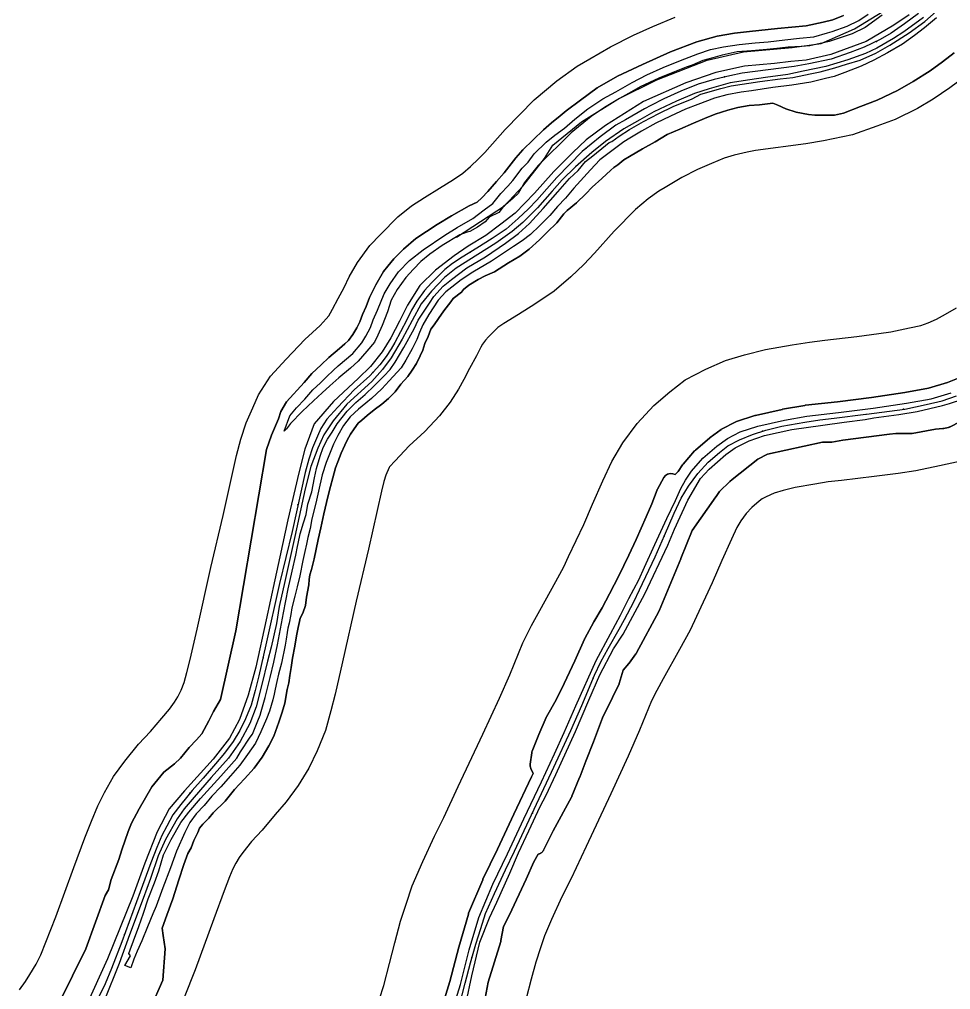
# Model space of a CAD drawing. Header units: inches. Extents: x 91426 to 118597, y 433843 to 446922.
# Drawn here: x 106140 to 106734, y 444724 to 445343 of the extents above; entities that cross this region are included whole.
import ezdxf

# ---------------------------------------------------------------- set-up
doc = ezdxf.new("R2010")
doc.units = ezdxf.units.IN
doc.header["$MEASUREMENT"] = 0
for name, color, linetype, true_color in [('As_waterkering_PWK', 7, 'Continuous', 0x8b0648), ('Beschermingszone_PWK', 7, 'Continuous', 0xde06d3), ('Kernzone_PWK', 7, 'Continuous', 0x33065f), ('Kruinlijnen_PWK', 7, 'Continuous', 0xda0676), ('Kunstwerken_PWK', 7, 'Continuous', 0x2f0602), ('Leggerbermen_PWK', 7, 'Continuous', 0xd60719), ('Referentiepunten_PWK', 7, 'Continuous', 0x7e0730)]:
    doc.layers.add(name, color=color, linetype=linetype, true_color=true_color)

msp = doc.modelspace()

# ---------------------------------------------------------------- linework, layer by layer
at = {"layer": 'As_waterkering_PWK'}
for points in [[(106713.4458, 445346.4096), (106704.45, 445339.795), (106695.851, 445333.9741), (106688.9718, 445329.8731), (106678.6531, 445324.846), (106669.7895, 445321.5387), (106657.7509, 445317.3053), (106643.3311, 445314.2626), (106634.0707, 445312.6751), (106600.8654, 445308.4418), (106593.0602, 445306.722), (106583.006, 445304.3407), (106572.9518, 445301.4303), (106561.707, 445296.8001), (106550.9913, 445292.0376), (106542.6096, 445287.7576)], [(106542.6096, 445287.7576), (106538.5559, 445285.6876), (106526.5173, 445278.6761), (106520.4319, 445275.1042), (106510.3777, 445267.8281), (106498.8683, 445258.3031), (106482.7287, 445241.7666), (106469.8964, 445227.3468), (106464.6047, 445221.7906), (106457.9901, 445215.5728), (106450.4495, 445208.9582), (106441.4536, 445202.8728), (106431.7963, 445196.7874), (106422.4036, 445190.9665), (106416.1859, 445186.9978), (106411.2911, 445183.1613), (106402.8244, 445174.5623), (106398.4587, 445169.7998), (106393.4316, 445162.9206), (106390.1244, 445157.2321), (106387.0816, 445151.0144), (106382.9806, 445143.4737), (106379.4087, 445136.5946), (106377.1597, 445132.4935), (106373.9847, 445127.5987), (106369.8837, 445122.307), (106363.4014, 445115.4278), (106353.6118, 445106.432), (106343.0284, 445095.3195), (106336.017, 445087.6465), (106332.1805, 445081.6934), (106330.0638, 445076.9309), (106326.8888, 445069.5225), (106324.5076, 445062.1142), (106322.2586, 445053.7798), (106313.9242, 445016.0766), (106305.9867, 444982.8713), (106297.2554, 444943.8452), (106292.7575, 444924.0014), (106290.3762, 444914.6087), (106287.7304, 444905.216), (106284.2908, 444896.617), (106280.5866, 444889.0763), (106276.3533, 444882.0649), (106270.9293, 444874.7888), (106265.1085, 444867.9096), (106257.3033, 444858.7815), (106250.1595, 444850.9763), (106242.8834, 444841.9804), (106237.9886, 444835.3658), (106234.0199, 444828.2221), (106230.8449, 444822.1366), (106227.6699, 444814.4637), (106223.8334, 444804.6741), (106217.0865, 444786.2855), (106205.3125, 444754.2709), (106198.6979, 444737.4698), (106194.7292, 444727.6802), (106190.2312, 444718.552)], [(106679.7475, 445090.816), (106680.0995, 445090.8592), (106694.9162, 445092.7113), (106704.5735, 445094.1665), (106718.1996, 445097.0769), (106728.5184, 445099.3259), (106737.6465, 445102.5009)], [(106522.4519, 444953.7712), (106525.9794, 444960.0225), (106531.9325, 444971.135), (106535.5044, 444978.8079), (106545.4263, 444999.8423), (106551.3795, 445013.4684), (106557.5972, 445027.7559), (106562.0951, 445037.281), (106566.593, 445044.9539), (106572.5462, 445053.0237), (106579.2931, 445060.2998), (106586.4368, 445066.3852), (106591.8608, 445070.6185), (106599.1368, 445074.455), (106607.6035, 445078.0269), (106616.0702, 445080.6727), (106626.2567, 445083.3185), (106640.8088, 445085.8321), (106650.4661, 445087.2873), (106659.5943, 445088.3456), (106679.7475, 445090.816)], [(106420.5427, 444713.0334), (106424.3792, 444728.1147), (106427.6865, 444740.947), (106430.9938, 444752.9856), (106434.3011, 444762.9075), (106437.3438, 444772.4325), (106442.9001, 444785.1325), (106449.9115, 444800.2138), (106455.7324, 444812.1201), (106465.1251, 444832.0962), (106480.8679, 444865.6983), (106491.7158, 444889.2463), (106498.7273, 444905.1213), (106506.6648, 444924.4359), (106510.8981, 444933.0349), (106515.5283, 444941.5016), (106522.4519, 444953.7712)]]:
    msp.add_lwpolyline(points, dxfattribs=at)
at = {"layer": 'Beschermingszone_PWK'}
for points in [[(106665.4453, 445345.2049), (106658.6854, 445342.3781), (106652.6646, 445340.9036), (106641.6473, 445338.5976), (106623.4993, 445336.9003), (106605.4917, 445334.9143), (106596.0786, 445333.9729), (106584.9192, 445332.0441), (106572.007, 445328.3354), (106555.2878, 445321.8633), (106537.3994, 445313.9871), (106521.4076, 445306.4616), (106508.4389, 445298.9534), (106497.7326, 445291.2286), (106488.7027, 445284.3551), (106484.9635, 445281.1501), (106479.2663, 445276.6453), (106474.1711, 445272.2386), (106461.132, 445259.4683), (106456.5272, 445254.445), (106449.071, 445244.7253), (106444.3004, 445239.1811), (106438.6829, 445232.9104), (106434.9048, 445228.8804), (106431.8825, 445226.1819), (106426.9335, 445223.7677), (106415.6519, 445217.3211), (106406.5177, 445211.948), (106392.895, 445202.9571), (106384.9958, 445196.028), (106378.8855, 445190.0565), (106374.9789, 445185.3128), (106372.2154, 445181.8221), (106367.3253, 445173.4392), (106363.2735, 445165.3354), (106361.2634, 445159.573), (106358.9094, 445154.4729), (106357.0965, 445149.6813), (106355.1848, 445145.9775), (106352.6218, 445141.7057), (106349.8146, 445137.963), (106347.5282, 445135.6764), (106344.2476, 445132.7744), (106337.4384, 445127.0334), (106332.5638, 445122.4295), (106326.5987, 445116.7355), (106321.5687, 445111.1618), (106310.4164, 445098.6495), (106306.6438, 445092.519), (106305.3544, 445087.9344), (106300.8786, 445077.56), (106297.5709, 445068.4223), (106277.9888, 444952.8023), (106268.189, 444908.9821), (106263.8788, 444901.2238), (106260.8064, 444895.346), (106256.4743, 444887.0532), (106252.9954, 444883.2264), (106248.2634, 444878.3591), (106242.7543, 444871.5384), (106238.9376, 444867.841), (106232.2253, 444862.6355), (106224.4605, 444853.1452), (106216.4086, 444839.0885), (106211.6093, 444830.0384), (106209.4948, 444824.6817), (106205.337, 444813.1469), (106203.3623, 444806.9597), (106198.5594, 444794.152), (106196.7932, 444787.5917), (106194.782, 444783.8207), (106182.3173, 444749.8743), (106165.3864, 444715.3663)], [(106140.0541, 444723.8625), (106143.9927, 444729.0871), (106146.748, 444733.5875), (106150.7107, 444740.1572), (106153.6405, 444746.103), (106156.9093, 444754.1661), (106163.2541, 444770.2816), (106174.8462, 444801.802), (106181.7565, 444820.6359), (106185.927, 444831.2778), (106190.0264, 444841.1846), (106194.3964, 444849.5604), (106200.0738, 444859.7797), (106207.2865, 444869.5267), (106216.036, 444880.3443), (106223.5953, 444888.6034), (106230.8313, 444897.0659), (106235.6803, 444902.7966), (106238.964, 444907.2015), (106241.0562, 444910.6667), (106243.1456, 444914.9201), (106245.0629, 444919.7135), (106246.9015, 444926.2406), (106248.9971, 444934.5062), (106253.3548, 444953.7315), (106262.1437, 444993.0154), (106270.0679, 445026.1649), (106278.5428, 445064.5037), (106281.3396, 445074.8683), (106284.6945, 445085.3057), (106288.8205, 445094.933), (106292.4712, 445103.1471), (106300.2428, 445115.2065), (106310.1221, 445126.0178), (106322.0596, 445138.5522), (106331.7612, 445147.4672), (106335.6446, 445151.5884), (106337.2592, 445153.6717), (106338.5022, 445155.588), (106339.7067, 445157.7844), (106343.2424, 445164.5939), (106347.0874, 445171.6637), (106350.4123, 445178.4581), (106355.7111, 445187.5722), (106363.5995, 445198.3667), (106370.1953, 445205.5621), (106381.2549, 445216.7945), (106390.1394, 445223.7581), (106398.4445, 445229.0592), (106407.9485, 445234.949), (106416.845, 445240.555), (106422.8971, 445244.6491), (106427.7333, 445248.8914), (106432.8769, 445253.7263), (106436.7856, 445257.8305), (106449.8011, 445272.4562), (106468.3351, 445291.4459), (106482.8124, 445303.4271), (106495.795, 445312.8224), (106503.8039, 445317.5233), (106516.9831, 445325.1991), (106531.6067, 445332.6664), (106543.9986, 445338.174), (106558.0846, 445343.9741)], [(106223.5817, 444712.1452), (106231.5856, 444729.8334), (106232.9956, 444750.0014), (106231.6799, 444758.3765), (106230.998, 444763.1804), (106234.1286, 444771.4127), (106237.8792, 444781.8606), (106241.7393, 444793.973), (106244.8843, 444803.6702), (106247.4592, 444810.7819), (106249.5866, 444814.2388), (106251.2479, 444818.9459), (106253.8475, 444824.1451), (106254.9724, 444826.9575), (106256.9825, 444829.47), (106260.7701, 444833.2577), (106263.6517, 444836.6632), (106271.238, 444843.9834), (106277.2968, 444851.5232), (106283.5347, 444858.4108), (106289.8098, 444865.2316), (106294.8612, 444872.2474), (106299.1705, 444879.3371), (106302.3061, 444885.6081), (106305.4849, 444894.4534), (106307.4976, 444900.894), (106309.3259, 444906.6603), (106310.7005, 444915.2043), (106311.7471, 444919.6527), (106312.5742, 444924.2016), (106313.3779, 444929.2917), (106314.2933, 444935.1763), (106315.7466, 444942.971), (106316.8092, 444949.6129), (106317.7109, 444954.7649), (106318.5808, 444958.7416), (106319.1826, 444960.8478), (106320.8405, 444963.9262), (106322.4403, 444968.8854), (106323.1494, 444974.1331), (106324.5168, 444982.0943), (106324.786, 444985.459), (106325.2264, 444988.4315), (106326.3431, 444991.7817), (106327.9972, 444998.5363), (106330.6583, 445011.0428), (106332.2492, 445018.4672), (106334.0885, 445027.401), (106336.7043, 445038.2565), (106338.4117, 445044.8234), (106339.8517, 445050.3218), (106341.6523, 445056.6239), (106343.0046, 445060.5578), (106345.3046, 445065.9243), (106347.6267, 445071.2138), (106349.144, 445074.2483), (106351.1272, 445078.0907), (106353.4188, 445081.5885), (106356.0397, 445085.121), (106358.3792, 445087.1262), (106361.7541, 445089.9819), (106366.2696, 445093.5944), (106371.0785, 445097.201), (106375.485, 445100.8969), (106379.5805, 445105.1386), (106383.3027, 445110.0571), (106387.8276, 445114.8563), (106390.4105, 445119.0176), (106393.2367, 445123.1158), (106395.532, 445128.1365), (106397.2115, 445131.7756), (106398.6605, 445135.859), (106400.7733, 445140.3487), (106402.4623, 445145.0536), (106404.5907, 445147.9662), (106407.2976, 445151.8914), (106410.6269, 445156.8853), (106415.2382, 445162.5504), (106416.6372, 445164.5951), (106421.8712, 445168.6802), (106423.2458, 445170.3298), (106426.5568, 445173.0889), (106432.6606, 445176.7014), (106436.9733, 445179.1658), (106442.93, 445181.6026), (106451.9575, 445187.4842), (106459.1282, 445191.6784), (106465.0852, 445196.2169), (106471.6599, 445202.1069), (106476.6123, 445206.9254), (106482.8272, 445212.8642), (106487.2688, 445218.6517), (106489.2615, 445220.755), (106495.2719, 445225.7202), (106501.1304, 445231.4425), (106505.306, 445235.618), (106511.4338, 445241.2244), (106517.2046, 445246.4583), (106519.036, 445248.2895), (106521.5496, 445249.9653), (106525.529, 445253.0462), (106529.1436, 445255.148), (106537.3031, 445260.0175), (106545.3614, 445264.641), (106553.1559, 445269.2411), (106561.1887, 445272.6836), (106569.9144, 445276.5177), (106576.9817, 445279.5279), (106583.631, 445282.2131), (106591.8417, 445284.8658), (106598.1134, 445286.371), (106605.4403, 445287.7371), (106612.0223, 445288.1242), (106620.4675, 445289.1799), (106623.699, 445287.9194), (106628.7538, 445285.5969), (106635.2727, 445283.5689), (106643.1595, 445282.0196), (106647.3395, 445281.5718), (106659.7605, 445281.5381), (106665.5144, 445282.9494), (106676.4615, 445286.9983), (106686.933, 445291.2434), (106699.8773, 445297.2066), (106710.0077, 445303.0168), (106720.7946, 445309.9203), (106728.7127, 445315.6789), (106736.014, 445321.2623)], [(106744.0599, 445306.8583), (106733.2848, 445298.9354), (106722.6889, 445291.7628), (106712.7649, 445285.8466), (106698.3877, 445278.8423), (106686.8242, 445274.5276), (106671.2631, 445269.0555), (106652.7202, 445265.1428), (106641.4598, 445263.2125), (106609.4238, 445259.1282), (106604.202, 445257.9776), (106595.7268, 445255.9703), (106589.4709, 445254.1594), (106581.3829, 445250.8291), (106572.5299, 445246.8944), (106562.5256, 445241.7858), (106551.7544, 445235.5125), (106547.8062, 445233.1951), (106541.0059, 445228.2737), (106532.7941, 445221.4778), (106519.3149, 445207.6672), (106506.6861, 445193.476), (106499.8579, 445186.3064), (106491.6088, 445178.5522), (106481.0632, 445169.3017), (106468.7966, 445161.0037), (106458.2939, 445154.3856), (106449.0248, 445148.6414), (106445.1263, 445146.153), (106444.6646, 445145.7911), (106439.079, 445140.1181), (106437.1913, 445138.0589), (106435.3433, 445135.5301), (106434.2489, 445133.6476), (106431.5197, 445128.0706), (106427.1342, 445120.0069), (106423.5221, 445113.0503), (106420.1126, 445106.833), (106414.7909, 445098.6287), (106407.9271, 445089.7722), (106398.5572, 445079.8286), (106388.6697, 445070.7428), (106379.591, 445061.2102), (106376.0898, 445057.3787), (106375.8898, 445056.9286), (106373.7714, 445051.9857), (106372.4719, 445047.9429), (106370.8317, 445041.8644), (106362.6534, 445004.8674), (106354.7011, 444971.6001), (106346.0339, 444932.8604), (106341.3802, 444912.3294), (106338.6814, 444901.6843), (106335.1387, 444889.1076), (106330.0077, 444876.2802), (106324.5094, 444865.0871), (106317.897, 444854.1353), (106310.0949, 444843.6691), (106303.1942, 444835.5138), (106294.7566, 444825.646), (106288.0744, 444818.3452), (106282.4356, 444811.3734), (106280.1163, 444808.2393), (106278.046, 444804.5128), (106276.1988, 444800.9722), (106274.0508, 444795.7814), (106270.5855, 444786.9388), (106264.0201, 444769.045), (106252.0442, 444736.4811), (106245.1297, 444718.9184)], [(106369.7596, 444718.0366), (106372.3959, 444726.5782), (106375.9419, 444740.5175), (106379.3678, 444753.81), (106383.1355, 444767.5245), (106386.7677, 444778.4212), (106390.5008, 444790.1074), (106397.3204, 444805.6951), (106404.7778, 444821.7356), (106410.6463, 444833.7393), (106419.8626, 444853.3402), (106435.5223, 444886.7651), (106446.1377, 444909.8082), (106452.7272, 444924.7278), (106461.06, 444945.0043), (106466.5141, 444956.083), (106471.8194, 444965.784), (106482.1644, 444984.117), (106487.1958, 444993.5089), (106490.2288, 445000.0243), (106499.897, 445020.5209), (106505.547, 445033.4531), (106512.0568, 445048.4119), (106517.8338, 445060.6454), (106524.7916, 445072.5145), (106533.9753, 445084.9636), (106544.6301, 445096.4541), (106554.8289, 445105.1419), (106564.6047, 445112.7718), (106577.7195, 445119.6869), (106590.3892, 445125.0319), (106602.3202, 445128.7604), (106615.6983, 445132.2352), (106632.8276, 445135.1939), (106643.8599, 445136.8563), (106653.6732, 445137.9941), (106673.9569, 445140.4805), (106688.0892, 445142.247), (106695.6181, 445143.3815), (106707.6538, 445145.9522), (106714.9326, 445147.5386), (106719.5237, 445149.1355), (106724.9312, 445151.4638), (106730.4857, 445154.5994), (106737.5877, 445158.7422)], [(106436.4412, 444715.112), (106438.901, 444728.7055), (106446.9226, 444754.6683), (106446.975, 444754.8502), (106447.0493, 444755.1688), (106447.0535, 444755.19), (106448.7783, 444764.0608), (106452.4529, 444771.5325), (106452.4951, 444771.6203), (106463.0785, 444794.2423), (106463.1142, 444794.3205), (106468.0464, 444805.3532), (106470.8141, 444810.2635), (106471.0948, 444810.3301), (106471.4079, 444810.425), (106471.7141, 444810.5403), (106472.0121, 444810.6753), (106472.3007, 444810.8296), (106472.5786, 444811.0024), (106472.8445, 444811.1929), (106473.0974, 444811.4005), (106473.3362, 444811.6242), (106473.5599, 444811.863), (106473.7675, 444812.1159), (106473.958, 444812.3818), (106474.1308, 444812.6597), (106474.2677, 444812.9135), (106480.3948, 444825.0983), (106492.138, 444846.6999), (106492.2296, 444846.8766), (106492.3646, 444847.1746), (106492.377, 444847.2048), (106497.2718, 444859.2434), (106497.296, 444859.3042), (106501.3056, 444869.5482), (106501.3124, 444869.5656), (106506.0749, 444881.8687), (106506.0788, 444881.8788), (106511.9568, 444897.1615), (106518.3073, 444910.2775), (106522.2763, 444918.4801), (106522.3949, 444918.7445), (106522.5102, 444919.0507), (106522.5613, 444919.21), (106525.0918, 444927.5745), (106528.6932, 444931.9637), (106528.7946, 444932.0915), (106528.8278, 444932.1353), (106533.1934, 444937.9561), (106533.3507, 444938.1782), (106533.5235, 444938.4561), (106533.6077, 444938.6079), (106547.7221, 444965.1411), (106547.7922, 444965.2779), (106547.9169, 444965.5512), (106561.8484, 444998.6817), (106561.8587, 444998.7064), (106561.8771, 444998.7513), (106569.0714, 445016.6086), (106584.2208, 445038.2321), (106584.2831, 445038.3232), (106584.286, 445038.3276), (106586.3794, 445041.4675), (106592.9659, 445047.9298), (106594.4761, 445049.3238), (106610.8734, 445062.0975), (106617.05, 445065.3368), (106652.0558, 445073.1301), (106657.1357, 445073.012), (106657.252, 445073.0106), (106657.579, 445073.0213), (106657.9046, 445073.0534), (106658.074, 445073.0786), (106665.1266, 445074.254), (106694.7732, 445078.0752), (106698.9525, 445078.5668), (106708.449, 445078.5668), (106708.776, 445078.5775), (106709.1016, 445078.6096), (106709.3548, 445078.6495), (106724.1817, 445081.3809), (106728.9508, 445081.7573), (106729.21, 445081.7846), (106729.5329, 445081.8379), (106729.5381, 445081.8389), (106732.1839, 445082.3681), (106732.4973, 445082.4414), (106732.8104, 445082.5363), (106733.1166, 445082.6516), (106733.4146, 445082.7866), (106733.4771, 445082.818), (106739.609, 445085.9491)], [(106739.3869, 445060.7557), (106726.6362, 445057.9767), (106711.7378, 445054.7945), (106700.3778, 445053.0827), (106685.0136, 445051.1622), (106664.3311, 445048.6269), (106655.7511, 445047.6321), (106647.1937, 445046.3426), (106634.7034, 445044.1852), (106627.0702, 445042.2026), (106621.375, 445040.4228), (106616.2707, 445038.2694), (106613.6657, 445036.8959), (106611.7232, 445035.3798), (106607.0234, 445031.3763), (106603.4028, 445027.4717), (106600.0342, 445022.9054), (106597.5042, 445018.5894), (106594.0294, 445011.2312), (106588.0454, 444997.4806), (106581.8498, 444983.2995), (106571.7249, 444961.8348), (106567.722, 444953.2359), (106561.0314, 444940.7469), (106550.4955, 444922.0756), (106546.4053, 444914.5965), (106543.1486, 444907.9812), (106535.5273, 444889.4361), (106528.1783, 444872.7967), (106517.1443, 444848.8449), (106501.3351, 444815.101), (106491.8012, 444794.8247), (106486.0185, 444782.9964), (106479.3638, 444768.6825), (106474.8182, 444758.2926), (106472.3278, 444750.4965), (106469.2805, 444741.3545), (106466.3415, 444730.6567), (106463.1291, 444718.1925)]]:
    msp.add_lwpolyline(points, dxfattribs=at)
msp.add_lwpolyline([(106740.2487, 445114.5361), (106731.7806, 445111.0279), (106719.7816, 445107.5282), (106704.6418, 445104.7055), (106683.4136, 445101.5606), (106661.6191, 445098.8075), (106641.2353, 445096.5574, 0.01645175), (106640.9097, 445096.5106), (106626.6434, 445093.9773, 0.01176469), (106626.4128, 445093.9307), (106609.344, 445090.0636, 0.02293453), (106608.902, 445089.9419), (106597.2524, 445086.1522, 0.03893353), (106596.534, 445085.8549), (106588.173, 445081.6059, 0.0425707), (106587.4508, 445081.1579), (106580.5131, 445075.9887, 0.01682862), (106580.2502, 445075.7787), (106571.1286, 445067.9753, 0.03666365), (106570.6085, 445067.4598), (106563.2872, 445059.0539, 0.03080921), (106562.9122, 445058.5657), (106560.0733, 445054.3563), (106558.2354, 445052.4181), (106556.5979, 445052.8638, 0.34733611), (106550.8953, 445050.4335), (106546.9266, 445043.1575, 0.03230027), (106546.6548, 445042.5722), (106543.2414, 445033.7763), (106539.7171, 445025.4222), (106533.2793, 445010.97), (106528.5796, 445001.0638), (106522.2762, 444987.8003), (106516.2278, 444976.3609), (106511.6423, 444967.4518), (106506.3851, 444958.3831), (106500.537, 444947.7505, 0.01959995), (106500.3618, 444947.4), (106494.1581, 444933.6727), (106487.3151, 444919.0655), (106482.2412, 444908.7874), (106476.0933, 444897.9306, 0.02841018), (106475.842, 444897.4215), (106471.287, 444886.6971), (106467.0339, 444876.0647, 0.06298726), (106466.7178, 444874.8504), (106465.7918, 444867.7067, 0.13845359), (106466.1877, 444865.0187), (106467.6719, 444861.7079), (106466.6366, 444859.4965), (106455.2687, 444835.7796), (106444.9582, 444813.5725), (106435.5679, 444794.2628, 0.01431604), (106435.4501, 444794.0019), (106426.5081, 444772.5748, 0.02759117), (106426.3241, 444772.055), (106420.1751, 444751.0683), (106414.4971, 444729.0163), (106406.6999, 444703.5455)], format="xyb", dxfattribs=at)
at = {"layer": 'Kernzone_PWK'}
for points in [[(106165.3864, 444715.3663), (106182.3173, 444749.8743), (106194.782, 444783.8207), (106196.7932, 444787.5917), (106198.5594, 444794.152), (106203.3623, 444806.9597), (106205.337, 444813.1469), (106209.4948, 444824.6817), (106211.6093, 444830.0384), (106216.4086, 444839.0885), (106224.4605, 444853.1452), (106232.2253, 444862.6355), (106238.9376, 444867.841), (106242.7543, 444871.5384), (106248.2634, 444878.3591), (106252.9954, 444883.2264), (106256.4743, 444887.0532), (106260.8064, 444895.346), (106263.8788, 444901.2238), (106268.189, 444908.9821), (106277.9888, 444952.8023), (106297.5709, 445068.4223), (106300.8786, 445077.56), (106305.3544, 445087.9344), (106306.6438, 445092.519), (106310.4164, 445098.6495), (106321.5687, 445111.1618), (106326.5987, 445116.7355), (106332.5638, 445122.4295), (106337.4384, 445127.0334), (106344.2476, 445132.7744), (106347.5282, 445135.6764), (106349.8146, 445137.963), (106352.6218, 445141.7057), (106355.1848, 445145.9775), (106357.0965, 445149.6813), (106358.9094, 445154.4729), (106361.2634, 445159.573), (106363.2735, 445165.3354), (106367.3253, 445173.4392), (106372.2154, 445181.8221), (106374.9789, 445185.3128), (106378.8855, 445190.0565), (106384.9958, 445196.028), (106392.895, 445202.9571), (106406.5177, 445211.948), (106415.6519, 445217.3211), (106426.9335, 445223.7677), (106431.8825, 445226.1819), (106434.9048, 445228.8804), (106438.6829, 445232.9104), (106444.3004, 445239.1811), (106449.071, 445244.7253), (106456.5272, 445254.445), (106461.132, 445259.4683), (106474.1711, 445272.2386), (106479.2663, 445276.6453), (106484.9635, 445281.1501), (106488.7027, 445284.3551), (106497.7326, 445291.2286), (106508.4389, 445298.9534), (106521.4076, 445306.4616), (106537.3994, 445313.9871), (106555.2878, 445321.8633), (106572.007, 445328.3354), (106584.9192, 445332.0441), (106596.0786, 445333.9729), (106605.4917, 445334.9143), (106623.4993, 445336.9003), (106641.6473, 445338.5976), (106652.6646, 445340.9036), (106658.6854, 445342.3781), (106665.4453, 445345.2049)], [(106736.014, 445321.2623), (106728.7127, 445315.6789), (106720.7946, 445309.9203), (106710.0077, 445303.0168), (106699.8773, 445297.2066), (106686.933, 445291.2434), (106676.4615, 445286.9983), (106665.5144, 445282.9494), (106659.7605, 445281.5381), (106647.3395, 445281.5718), (106643.1595, 445282.0196), (106635.2727, 445283.5689), (106628.7538, 445285.5969), (106623.699, 445287.9194), (106620.4675, 445289.1799), (106612.0223, 445288.1242), (106605.4403, 445287.7371), (106598.1134, 445286.371), (106591.8417, 445284.8658), (106583.631, 445282.2131), (106576.9817, 445279.5279), (106569.9144, 445276.5177), (106561.1887, 445272.6836), (106553.1559, 445269.2411), (106545.3614, 445264.641), (106537.3031, 445260.0175), (106529.1436, 445255.148), (106525.529, 445253.0462), (106521.5496, 445249.9653), (106519.036, 445248.2895), (106517.2046, 445246.4583), (106511.4338, 445241.2244), (106505.306, 445235.618), (106501.1304, 445231.4425), (106495.2719, 445225.7202), (106489.2615, 445220.755), (106487.2688, 445218.6517), (106482.8272, 445212.8642), (106476.6123, 445206.9254), (106471.6599, 445202.1069), (106465.0852, 445196.2169), (106459.1282, 445191.6784), (106451.9575, 445187.4842), (106442.93, 445181.6026), (106436.9733, 445179.1658), (106432.6606, 445176.7014), (106426.5568, 445173.0889), (106423.2458, 445170.3298), (106421.8712, 445168.6802), (106416.6372, 445164.5951), (106415.2382, 445162.5504), (106410.6269, 445156.8853), (106407.2976, 445151.8914), (106404.5907, 445147.9662), (106402.4623, 445145.0536), (106400.7733, 445140.3487), (106398.6605, 445135.859), (106397.2115, 445131.7756), (106395.532, 445128.1365), (106393.2367, 445123.1158), (106390.4105, 445119.0176), (106387.8276, 445114.8563), (106383.3027, 445110.0571), (106379.5805, 445105.1386), (106375.485, 445100.8969), (106371.0785, 445097.201), (106366.2696, 445093.5944), (106361.7541, 445089.9819), (106358.3792, 445087.1262), (106356.0397, 445085.121), (106353.4188, 445081.5885), (106351.1272, 445078.0907), (106349.144, 445074.2483), (106347.6267, 445071.2138), (106345.3046, 445065.9243), (106343.0046, 445060.5578), (106341.6523, 445056.6239), (106339.8517, 445050.3218), (106338.4117, 445044.8234), (106336.7043, 445038.2565), (106334.0885, 445027.401), (106332.2492, 445018.4672), (106330.6583, 445011.0428), (106327.9972, 444998.5363), (106326.3431, 444991.7817), (106325.2264, 444988.4315), (106324.786, 444985.459), (106324.5168, 444982.0943), (106323.1494, 444974.1331), (106322.4403, 444968.8854), (106320.8405, 444963.9262), (106319.1826, 444960.8478), (106318.5808, 444958.7416), (106317.7109, 444954.7649), (106316.8092, 444949.6129), (106315.7466, 444942.971), (106314.2933, 444935.1763), (106313.3779, 444929.2917), (106312.5742, 444924.2016), (106311.7471, 444919.6527), (106310.7005, 444915.2043), (106309.3259, 444906.6603), (106307.4976, 444900.894), (106305.4849, 444894.4534), (106302.3061, 444885.6081), (106299.1705, 444879.3371), (106294.8612, 444872.2474), (106289.8098, 444865.2316), (106283.5347, 444858.4108), (106277.2968, 444851.5232), (106271.238, 444843.9834), (106263.6517, 444836.6632), (106260.7701, 444833.2577), (106256.9825, 444829.47), (106254.9724, 444826.9575), (106253.8475, 444824.1451), (106251.2479, 444818.9459), (106249.5866, 444814.2388), (106247.4592, 444810.7819), (106244.8843, 444803.6702), (106241.7393, 444793.973), (106237.8792, 444781.8606), (106234.1286, 444771.4127), (106230.998, 444763.1804), (106231.6799, 444758.3765), (106232.9956, 444750.0014), (106231.5856, 444729.8334), (106223.5817, 444712.1452)], [(106739.609, 445085.9491), (106733.4771, 445082.818), (106733.4146, 445082.7866), (106733.1166, 445082.6516), (106732.8104, 445082.5363), (106732.4973, 445082.4414), (106732.1839, 445082.3681), (106729.5381, 445081.8389), (106729.5329, 445081.8379), (106729.21, 445081.7846), (106728.9508, 445081.7573), (106724.1817, 445081.3809), (106709.3548, 445078.6495), (106709.1016, 445078.6096), (106708.776, 445078.5775), (106708.449, 445078.5668), (106698.9525, 445078.5668), (106694.7732, 445078.0752), (106665.1266, 445074.254), (106658.074, 445073.0786), (106657.9046, 445073.0534), (106657.579, 445073.0213), (106657.252, 445073.0106), (106657.1357, 445073.012), (106652.0558, 445073.1301), (106617.05, 445065.3368), (106610.8734, 445062.0975), (106594.4761, 445049.3238), (106592.9659, 445047.9298), (106586.3794, 445041.4675), (106584.286, 445038.3276), (106584.2831, 445038.3232), (106584.2208, 445038.2321), (106569.0714, 445016.6086), (106561.8771, 444998.7513), (106561.8587, 444998.7064), (106561.8484, 444998.6817), (106547.9169, 444965.5512), (106547.7922, 444965.2779), (106547.7221, 444965.1411), (106533.6077, 444938.6079), (106533.5235, 444938.4561), (106533.3507, 444938.1782), (106533.1934, 444937.9561), (106528.8278, 444932.1353), (106528.7946, 444932.0915), (106528.6932, 444931.9637), (106525.0918, 444927.5745), (106522.5613, 444919.21), (106522.5102, 444919.0507), (106522.3949, 444918.7445), (106522.2763, 444918.4801), (106518.3073, 444910.2775), (106511.9568, 444897.1615), (106506.0788, 444881.8788), (106506.0749, 444881.8687), (106501.3124, 444869.5656), (106501.3056, 444869.5482), (106497.296, 444859.3042), (106497.2718, 444859.2434), (106492.377, 444847.2048), (106492.3646, 444847.1746), (106492.2296, 444846.8766), (106492.138, 444846.6999), (106480.3948, 444825.0983), (106474.2677, 444812.9135), (106474.1308, 444812.6597), (106473.958, 444812.3818), (106473.7675, 444812.1159), (106473.5599, 444811.863), (106473.3362, 444811.6242), (106473.0974, 444811.4005), (106472.8445, 444811.1929), (106472.5786, 444811.0024), (106472.3007, 444810.8296), (106472.0121, 444810.6753), (106471.7141, 444810.5403), (106471.4079, 444810.425), (106471.0948, 444810.3301), (106470.8141, 444810.2635), (106468.0464, 444805.3532), (106463.1142, 444794.3205), (106463.0785, 444794.2423), (106452.4951, 444771.6203), (106452.4529, 444771.5325), (106448.7783, 444764.0608), (106447.0535, 444755.19), (106447.0493, 444755.1688), (106446.975, 444754.8502), (106446.9226, 444754.6683), (106438.901, 444728.7055), (106436.4412, 444715.112)]]:
    msp.add_lwpolyline(points, dxfattribs=at)
msp.add_lwpolyline([(106406.6999, 444703.5455), (106414.4971, 444729.0163), (106420.1751, 444751.0683), (106426.3241, 444772.055, -0.02759117), (106426.5081, 444772.5748), (106435.4501, 444794.0019, -0.01431604), (106435.5679, 444794.2628), (106444.9582, 444813.5725), (106455.2687, 444835.7796), (106466.6366, 444859.4965), (106467.6719, 444861.7079), (106466.1877, 444865.0187, -0.13845359), (106465.7918, 444867.7067), (106466.7178, 444874.8504, -0.06298726), (106467.0339, 444876.0647), (106471.287, 444886.6971), (106475.842, 444897.4215, -0.02841019), (106476.0933, 444897.9306), (106482.2412, 444908.7874), (106487.3151, 444919.0655), (106494.1581, 444933.6727), (106500.3618, 444947.4, -0.01959995), (106500.537, 444947.7505), (106506.3851, 444958.3831), (106511.6423, 444967.4518), (106516.2278, 444976.3609), (106522.2762, 444987.8003), (106528.5796, 445001.0638), (106533.2793, 445010.97), (106539.7171, 445025.4222), (106543.2414, 445033.7763), (106546.6548, 445042.5722, -0.03230027), (106546.9266, 445043.1575), (106550.8953, 445050.4335, -0.34733611), (106556.5979, 445052.8638), (106558.2354, 445052.4181), (106560.0733, 445054.3563), (106562.9122, 445058.5657, -0.03080919), (106563.2872, 445059.0539), (106570.6085, 445067.4598, -0.03666364), (106571.1286, 445067.9753), (106580.2502, 445075.7787, -0.01682862), (106580.5131, 445075.9887), (106587.4508, 445081.1579, -0.0425707), (106588.173, 445081.6059), (106596.534, 445085.8549, -0.03893354), (106597.2524, 445086.1522), (106608.902, 445089.9419, -0.02293455), (106609.344, 445090.0636), (106626.4128, 445093.9307, -0.0117647), (106626.6434, 445093.9773), (106640.9097, 445096.5106, -0.01645175), (106641.2353, 445096.5574), (106661.6191, 445098.8075), (106683.4136, 445101.5606), (106704.6418, 445104.7055), (106719.7816, 445107.5282), (106731.7806, 445111.0279), (106740.2487, 445114.5361)], format="xyb", dxfattribs=at)
at = {"layer": 'Kruinlijnen_PWK'}
for points in [[(106707.3738, 445345.6594), (106697.7165, 445339.0448), (106679.9894, 445328.5937), (106657.3674, 445320.2593), (106641.757, 445316.6874), (106631.9674, 445315.7614), (106621.5163, 445314.5708), (106602.334, 445312.7187), (106584.21, 445308.8822), (106565.0277, 445302.2676), (106537.9078, 445290.229), (106513.6984, 445274.8832), (106501.5275, 445265.755), (106492.9286, 445257.8175), (106480.89, 445245.6467), (106468.5868, 445231.8883), (106456.1514, 445219.056), (106447.0233, 445212.0445), (106437.4982, 445204.9007), (106426.2534, 445198.0216), (106417.2576, 445191.8038), (106405.3513, 445182.808), (106395.4294, 445172.8861), (106387.4919, 445160.4507), (106382.3325, 445150.1319), (106376.9085, 445139.5485), (106371.3523, 445130.685), (106363.9439, 445121.2922), (106356.0064, 445113.6193), (106340.2637, 445099.0672), (106328.0928, 445084.7797), (106322.1397, 445068.5078), (106318.3032, 445053.4265), (106311.2917, 445023.3962), (106306.1324, 444999.8483), (106302.9573, 444985.1638), (106297.4011, 444959.7638), (106290.7865, 444929.4689), (106286.024, 444911.6095), (106280.4677, 444896.2637), (106274.1177, 444884.3574), (106263.6666, 444870.8636), (106245.4104, 444850.7552), (106235.4885, 444839.1136), (106227.8155, 444824.5614), (106220.0103, 444804.4531), (106212.3353, 444783.4517), (106196.3301, 444743.5988), (106182.5717, 444713.5685)], [(106716.63, 445343.9009), (106703.93, 445334.6405), (106697.3154, 445330.5394), (106686.732, 445324.3217), (106679.5882, 445320.8821), (106668.2111, 445316.7811), (106654.1882, 445312.5477), (106639.7684, 445309.6373), (106629.954, 445307.438), (106615.6912, 445305.6686), (106605.7693, 445304.0811), (106593.1933, 445302.1546), (106579.9145, 445298.3016), (106570.5218, 445295.3911), (106559.1447, 445290.4963), (106544.5926, 445283.6172), (106535.6381, 445278.6645), (106525.5425, 445272.7692), (106513.7603, 445264.8648), (106505.029, 445257.721), (106494.7103, 445248.7252), (106486.1113, 445240.3908), (106479.7613, 445233.1147), (106470.5008, 445222.5314), (106461.1081, 445213.1386), (106454.296, 445207.3719), (106443.9102, 445200.0417), (106432.2767, 445192.6995), (106418.6507, 445183.9683), (106411.11, 445178.1474), (106402.7756, 445169.4161), (106396.2933, 445161.3463), (106390.4725, 445150.6307), (106384.1225, 445138.7244), (106377.111, 445126.8181), (106371.5547, 445119.2775), (106364.8079, 445111.7369), (106348.8005, 445097.1847), (106340.0693, 445086.6014), (106334.2484, 445077.7378), (106330.2797, 445069.1389), (106325.8405, 445057.6174), (106322.2686, 445043.1976), (106315.5953, 445012.7825), (106309.2452, 444984.0751), (106305.6734, 444968.2001), (106303.9536, 444957.3522), (106300.514, 444942.2709), (106298.265, 444933.4073), (106294.6931, 444918.4584), (106291.1212, 444904.1708), (106286.9467, 444893.7077), (106280.8025, 444882.2104), (106273.3941, 444871.4947), (106262.2816, 444859.1916), (106251.4337, 444846.6238), (106245.2159, 444839.2155), (106240.718, 444832.7332), (106233.3097, 444819.6363), (106228.5472, 444809.1852), (106223.6524, 444794.7654), (106219.0221, 444781.9331), (106210.2909, 444758.9143), (106203.6763, 444740.5257), (106194.1513, 444716.7132)]]:
    msp.add_lwpolyline(points, dxfattribs=at)
for points in [[(106413.2992, 444701.189, 0), (106421.2367, 444727.1182, 0), (106426.9252, 444749.2109, 0), (106433.0107, 444769.9808, 0), (106441.8881, 444791.2531, 0), (106451.2808, 444810.5677, 0), (106461.5996, 444832.7928, 0), (106472.9628, 444856.4997, 0), (106481.3111, 444874.3324, 0), (106487.3965, 444887.9585, 0), (106494.9372, 444904.8919, 0), (106507.8879, 444933.8905, 0), (106517.016, 444950.8238, 0), (106523.3661, 444962.7301, 0), (106528.6716, 444973.2868, 0), (106535.0216, 444985.1931, 0), (106538.5935, 444993.2629, 0), (106545.2081, 445007.6827, 0), (106552.8672, 445024.2459, 0), (106558.4234, 445035.8876, 0), (106561.7676, 445043.437, 0), (106564.8104, 445048.861, 0), (106568.6468, 445054.5495, 0), (106575.7906, 445062.7516, 0), (106584.7495, 445070.4158, 0), (106591.4964, 445075.4428, 0), (106599.5662, 445079.5439, 0), (106610.9802, 445083.2569, 0), (106627.9136, 445087.0933, 0), (106642.0688, 445089.6069, 0), (106662.4418, 445091.8558, 0), (106684.3653, 445094.6252, 0), (106705.7966, 445097.8002, 0), (106721.4071, 445100.7106, 0), (106734.1071, 445104.4148, 0)], [(106424.875, 444715.5862, 0), (106428.5792, 444732.7841, 0), (106433.7386, 444754.2154, 0), (106439.824, 444769.6936, 0), (106444.4542, 444779.7478, 0), (106452.7886, 444798.1364, 0), (106458.3449, 444811.101, 0), (106464.9595, 444825.2562, 0), (106472.1032, 444840.6021, 0), (106475.9397, 444848.0104, 0), (106482.0251, 444861.1073, 0), (106494.7251, 444888.4917, 0), (106503.1918, 444908.4678, 0), (106510.2033, 444924.6074, 0), (106518.9346, 444941.1439, 0), (106525.02, 444950.5367, 0), (106538.9107, 444976.3336, 0), (106553.4628, 445007.4222, 0), (106557.6961, 445017.4764, 0), (106566.2951, 445035.9972, 0), (106574.3649, 445049.7556, 0), (106579.7889, 445055.7087, 0), (106590.5908, 445065.2345, 0), (106596.5439, 445069.4679, 0), (106605.4075, 445073.8335, 0), (106615.1108, 445077.2723, 0), (106632.5273, 445081.1096, 0), (106652.4171, 445083.8869, 0), (106665.9109, 445085.739, 0), (106679.2724, 445087.5911, 0), (106684.8287, 445088.6494, 0), (106700.836, 445090.6338, 0), (106712.4777, 445092.6182, 0), (106728.7496, 445096.4547, 0), (106733.1152, 445097.6453, 0), (106741.5819, 445100.4234, 0)]]:
    msp.add_polyline3d(points, dxfattribs=at)
at = {"layer": 'Kunstwerken_PWK'}
msp.add_lwpolyline([(106418.6919, 445203.6233), (106418.8479, 445203.7387), (106449.4718, 445223.7666), (106461.0094, 445236.3943), (106474.9376, 445253.9329), (106480.1563, 445262.5343), (106498.4415, 445277.3891), (106521.5753, 445291.7938), (106546.5879, 445304.166), (106578.5233, 445316.5903), (106601.7902, 445321.8626), (106632.8504, 445324.7175), (106651.3546, 445327.1789), (106672.5803, 445336.6111), (106701.1248, 445354.0254)], dxfattribs=at)
at = {"layer": 'Leggerbermen_PWK'}
for points in [[(106724.7667, 445343.5566), (106717.0938, 445337.2066), (106710.7438, 445332.3118), (106703.2031, 445326.8878), (106693.5458, 445321.3315), (106684.9469, 445316.7013), (106676.877, 445312.8649), (106666.2937, 445308.7638), (106659.5468, 445306.2503), (106654.1228, 445304.9273), (106644.5978, 445302.6784), (106632.5592, 445300.694), (106620.3884, 445299.2388), (106606.7623, 445297.1221), (106600.28, 445296.3284), (106591.1519, 445294.4763), (106583.3466, 445292.3596), (106572.631, 445288.3908), (106564.8258, 445285.4804), (106555.1685, 445280.9825), (106545.7757, 445276.4846), (106536.7799, 445271.4575), (106529.3715, 445266.9596), (106525.4028, 445264.5783), (106516.9361, 445258.2283), (106510.1892, 445253.0689), (106504.1038, 445246.7189), (106493.5204, 445234.9449), (106488.2287, 445228.5949), (106483.2017, 445223.3032), (106478.1746, 445217.6147), (106471.6923, 445211.0001), (106466.0037, 445205.5761), (106460.712, 445201.4751), (106455.1558, 445197.7709), (106441.0005, 445188.5104), (106429.2265, 445181.3667), (106421.8182, 445176.4719), (106415.8651, 445171.8417), (106411.8963, 445168.9312), (106407.0015, 445163.5073), (106401.1807, 445154.5114), (106397.3442, 445147.7645), (106395.0952, 445143.002), (106393.3754, 445138.5041), (106390.5973, 445132.551), (106386.364, 445125.4072), (106383.4535, 445120.5124), (106375.7806, 445112.0457), (106371.1504, 445107.0186), (106364.5358, 445100.8009), (106360.9639, 445097.8905), (106356.3337, 445094.054), (106351.042, 445089.2915), (106346.6764, 445083.7352), (106343.1045, 445077.3852), (106340.3264, 445071.6967), (106337.6805, 445065.4789), (106335.5639, 445060.055), (106333.1826, 445052.2498), (106330.8014, 445041.7987), (106329.0816, 445034.1258), (106326.4357, 445024.0716), (106325.5097, 445017.9861), (106324.0545, 445012.1653), (106323.1284, 445008.0642), (106322.0701, 445003.3017), (106320.7472, 444997.4809), (106318.8951, 444987.8236), (106317.1753, 444980.8121), (106315.7201, 444974.859), (106313.868, 444967.3183), (106313.0742, 444963.2173), (106312.1482, 444957.661), (106311.2221, 444954.3537), (106310.693, 444951.7079), (106310.1638, 444947.4745), (106309.5024, 444943.5058), (106307.1211, 444932.1287), (106305.269, 444925.1172), (106304.2107, 444920.487), (106303.1523, 444915.5922), (106302.4909, 444912.2849), (106301.5648, 444908.713), (106299.5805, 444901.5692), (106297.5961, 444896.5421), (106294.0242, 444888.2078), (106290.5846, 444881.064), (106285.4252, 444873.9202), (106280.5304, 444867.041), (106274.5773, 444860.1619), (106268.4919, 444853.1504), (106262.8033, 444847.3296), (106257.9085, 444841.3764), (106252.7491, 444835.9524), (106248.6481, 444830.3962), (106245.4731, 444824.0462), (106240.1814, 444812.2722), (106236.4772, 444801.5565), (106231.5824, 444788.8565), (106227.2168, 444777.2148), (106225.2324, 444772.1877), (106221.6605, 444763.9856), (106218.0886, 444754.9898), (106215.1782, 444748.3752), (106212.9292, 444743.2158), (106211.2094, 444737.7918), (106207.373, 444739.3793), (106210.9871, 444745.5038), (106209.8601, 444746.8406), (106210.6803, 444749.3012), (106212.7969, 444754.9898), (106216.2365, 444764.1179), (106219.147, 444772.7169), (106222.1897, 444781.7128), (106226.1584, 444791.8992), (106228.9366, 444799.5722), (106231.9793, 444809.8909), (106234.7574, 444815.3149), (106236.7418, 444819.5482), (106242.9595, 444830.3962), (106248.1189, 444837.0108), (106255.5272, 444845.742), (106268.4919, 444860.0296), (106278.6783, 444871.539), (106280.9273, 444875.5077), (106287.145, 444884.9005), (106288.6002, 444886.7525), (106292.0398, 444895.3515), (106293.6273, 444898.9234), (106294.2888, 444901.3047), (106296.8023, 444910.3005), (106299.845, 444923.0005), (106302.2263, 444932.6578), (106304.6075, 444943.7704), (106308.444, 444964.2756), (106311.3544, 444979.4892), (106314.0003, 444990.8663), (106316.2492, 445001.0528), (106317.4399, 445006.4767), (106317.7044, 445008.3288), (106319.1597, 445014.5466), (106321.2763, 445021.6903), (106322.8638, 445026.982), (106324.0545, 445033.4643), (106326.4357, 445041.2695), (106328.2878, 445050.2654), (106329.4784, 445056.2185), (106331.8597, 445064.0237), (106333.8441, 445069.7123), (106336.4899, 445074.8717), (106339.4003, 445079.3696), (106342.5753, 445084.6613), (106349.0576, 445092.7311), (106354.6139, 445098.2873), (106360.567, 445103.4467), (106366.2556, 445109.003), (106372.341, 445115.0884), (106376.4421, 445119.4541), (106379.6171, 445123.952), (106385.1733, 445133.3447), (106391.7879, 445145.3833), (106394.3015, 445150.8072), (106401.4452, 445161.6552), (106404.2234, 445166.0208), (106410.3088, 445172.5031), (106415.6005, 445176.8688), (106425.2578, 445184.1448), (106437.1641, 445191.2886), (106449.9964, 445199.8875), (106458.3308, 445206.1053), (106465.3422, 445212.4553), (106474.0735, 445222.1126), (106483.3339, 445232.6959), (106490.8746, 445241.1626), (106496.4308, 445246.322), (106500.9288, 445252.0106), (106505.6913, 445255.5825), (106513.7611, 445262.3293), (106516.1423, 445264.0491), (106517.8621, 445264.8429), (106522.4924, 445268.1502), (106529.107, 445272.3835), (106538.1028, 445277.5429), (106547.7601, 445282.7023), (106556.8883, 445287.2002), (106569.0591, 445292.095), (106574.6154, 445294.8732), (106587.3154, 445298.5773), (106593.93, 445300.2971), (106612.1863, 445303.0753), (106625.1509, 445304.6628), (106633.2207, 445305.5888), (106644.3332, 445307.8378), (106650.6832, 445309.1607), (106660.076, 445311.6742), (106667.352, 445314.0555), (106676.0833, 445316.7013), (106686.1375, 445321.1992), (106695.1333, 445326.2263), (106707.3042, 445334.0316), (106717.3584, 445341.3076), (106724.6344, 445347.6576)], [(106690.2383, 445345.3042), (106679.4198, 445337.5431), (106670.9531, 445333.5449), (106656.2927, 445328.648), (106644.1219, 445325.8699), (106638.4333, 445325.3407), (106630.2312, 445324.9439), (106622.9552, 445324.1501), (106616.7374, 445323.4887), (106606.8156, 445322.6949), (106597.6874, 445321.9012), (106588.1624, 445319.9168), (106582.2093, 445318.197), (106575.8592, 445316.4772), (106568.9801, 445313.5668), (106565.1436, 445312.1116), (106557.7352, 445309.2011), (106547.6811, 445305.2324), (106535.7748, 445299.6761), (106530.3399, 445296.3674), (106522.6669, 445292.134), (106513.1419, 445286.4455), (106504.6752, 445280.7569), (106491.8429, 445270.3059), (106470.8194, 445249.4052), (106462.0882, 445238.6895), (106458.1194, 445231.6781), (106454.9444, 445228.6353), (106448.4621, 445223.0791), (106445.684, 445219.5072), (106439.5986, 445216.4645), (106436.9527, 445213.5541), (106432.0579, 445210.1145), (106427.2954, 445207.3363), (106425.5756, 445206.9395), (106420.8131, 445205.2197), (106409.5683, 445198.4728), (106401.7631, 445192.9165), (106395.9422, 445188.154), (106391.312, 445183.3915), (106386.4172, 445178.0998), (106380.8609, 445170.4269), (106377.0245, 445163.68), (106374.7755, 445156.1394), (106371.4682, 445147.4081), (106368.6901, 445141.3227), (106366.4411, 445136.8247), (106361.6786, 445131.0039), (106355.9901, 445124.6539), (106351.2275, 445120.2883), (106343.6869, 445114.0705), (106337.9984, 445109.0434), (106333.1035, 445104.5455), (106327.6796, 445099.3861), (106320.2712, 445092.5069), (106312.9952, 445084.9859), (106310.2682, 445081.6005), (106308.9451, 445079.958), (106312.5238, 445089.9002), (106316.7571, 445094.9273), (106322.0488, 445100.3513), (106327.2082, 445106.4367), (106331.9707, 445110.9346), (106335.8072, 445114.6388), (106340.3051, 445119.0044), (106343.2155, 445121.6503), (106352.6082, 445129.5878), (106358.2968, 445136.3347), (106360.9426, 445140.568), (106363.9853, 445146.2566), (106365.5728, 445151.1514), (106368.351, 445157.2368), (106372.5843, 445167.5556), (106376.4208, 445174.0379), (106381.7125, 445181.7108), (106388.8562, 445188.8546), (106397.5875, 445195.7338), (106411.3458, 445205.1265), (106419.1511, 445209.889), (106429.073, 445215.5776), (106436.4813, 445221.2661), (106441.9053, 445225.2349), (106446.9324, 445231.5849), (106451.4303, 445236.3474), (106454.7376, 445239.9193), (106460.5584, 445247.7245), (106464.3949, 445251.561), (106468.3637, 445256.8526), (106476.0366, 445264.3933), (106481.4606, 445268.7589), (106487.6783, 445273.2568), (106494.2929, 445279.0777), (106502.495, 445285.56), (106512.1523, 445292.0423), (106520.3544, 445296.5402), (106530.8055, 445302.4934), (106540.0659, 445307.2559), (106550.517, 445311.8861), (106561.4972, 445316.5163), (106572.6097, 445320.6174), (106580.8118, 445323.3955), (106589.0139, 445325.2476), (106599.0681, 445326.5705), (106609.2546, 445327.6288), (106617.589, 445328.4226), (106628.1723, 445329.6132), (106637.4328, 445330.6715), (106646.5609, 445331.5976), (106655.2922, 445333.9788), (106658.3349, 445335.0372), (106667.8599, 445338.3445), (106675.4005, 445342.0486), (106681.3537, 445345.8851)]]:
    msp.add_lwpolyline(points, dxfattribs=at)
at = {"layer": 'Referentiepunten_PWK'}
for p in [(106686.4637, 445328.6512), (106589.6875, 445305.9232), (106501.5116, 445260.4907), (106427.4836, 445194.1147), (106365.4016, 445117.5504), (106703.7388, 445094.0407), (106613.8013, 445079.9637), (106317.6816, 445033.0743), (106551.2294, 445013.1248), (106295.385, 444935.5934), (106505.8707, 444922.5035), (106248.757, 444849.2423), (106467.162, 444836.4439), (106207.1057, 444759.1469), (106428.6048, 444744.2895)]:
    msp.add_point(p, dxfattribs=at)

doc.saveas('drawing.dxf')
